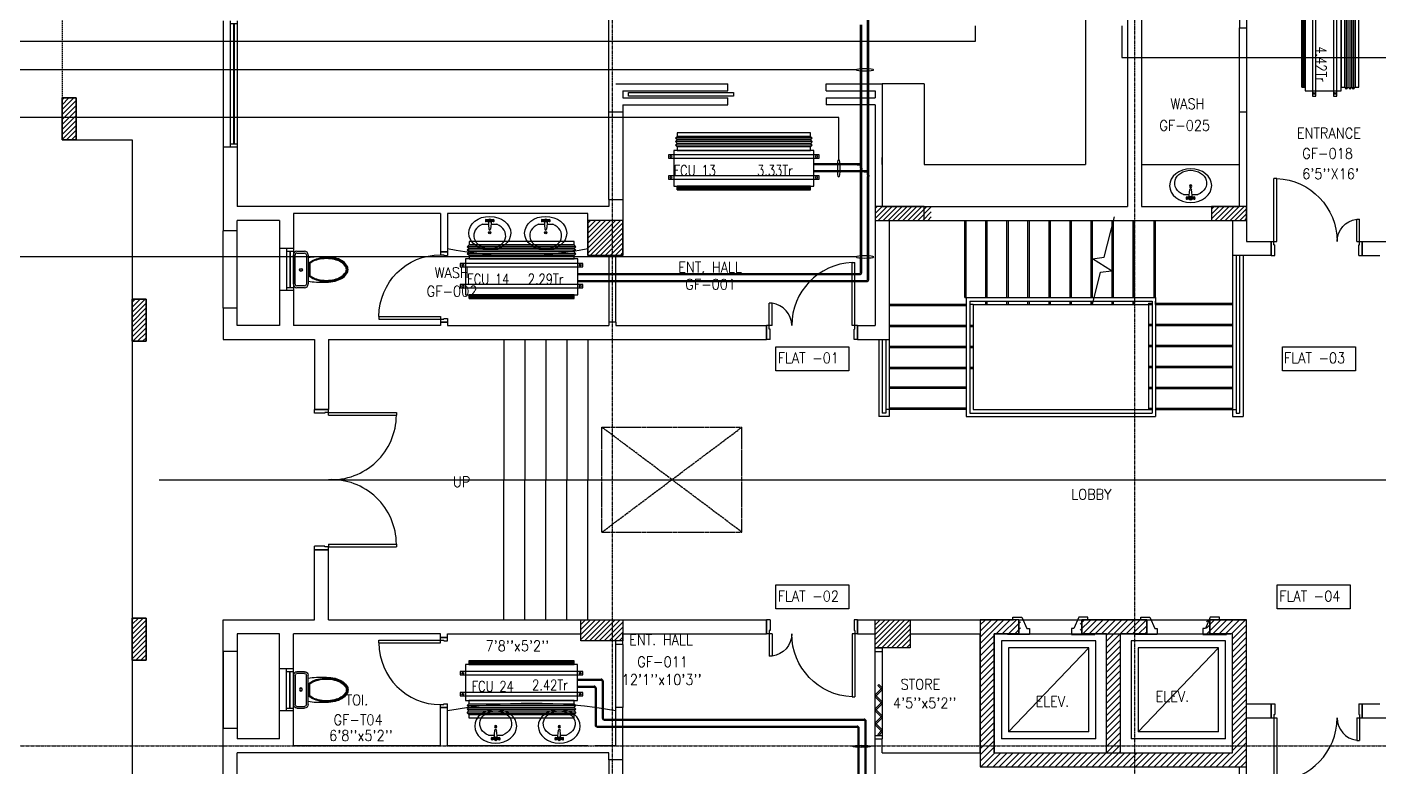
# Model space of a CAD drawing. Header units: millimetres. Extents: x 0 to 79758, y -5689 to 63441.
# Drawn here: x 22722 to 42009, y 23825 to 34385 of the extents above; entities that cross this region are included whole.
import ezdxf

# ---------------------------------------------------------------- set-up
doc = ezdxf.new("R2010")
doc.units = ezdxf.units.MM
doc.linetypes.add('CENTER', pattern=[50.8, 31.75, -6.35, 6.35, -6.35])
doc.linetypes.add('DASHED2', pattern=[9.525, 6.35, -3.175])
for name, color, linetype in [('A-ANNO-TEXT', 8, 'Continuous'), ('A-DOOR', 4, 'Continuous'), ('A-FLOR-OVHD', 4, 'DASHED2'), ('A-FLOR-PFIX', 8, 'Continuous'), ('A-FLOR-SPCL', 8, 'Continuous'), ('A-FLOR-STRS', 8, 'Continuous'), ('A-GLAZ', 5, 'Continuous'), ('A-GRID', 253, 'CENTER'), ('A-WALL-FULL', 8, 'Continuous'), ('AC-CHILLED WATER TEXT', 41, 'Continuous'), ('AC-CHR', 60, 'Continuous'), ('AC-CHS', 30, 'Continuous'), ('AC-SAD TEXT', 3, 'Continuous'), ('FCU-AC', 160, 'Continuous'), ('LINE', 1, 'Continuous'), ('S-COL- HACT.', 9, 'Continuous'), ('S-COL.', 8, 'Continuous')]:
    doc.layers.add(name, color=color, linetype=linetype)
doc.styles.add('ROMANS', font='romans.shx', dxfattribs={"width": 0.8})
doc.styles.add('SIMPLEX', font='simplex.shx', dxfattribs={"width": 0.8})
pattern_1 = [(45, (1147577.044, 409937.22), (-44.1941738, 44.1941738), [])]
pattern_2 = [(45, (1147577.044, 409937.22), (-35.355339, 35.355339), [])]

# ---------------------------------------------------------------- blocks, each defined once
blk = doc.blocks.new('D-200-DOUBLE')
for p, q in [((40, 200), (40, 1170)), ((40, 1170), (80, 1170)), ((80, 200), (80, 1170)), ((1920, 200), (1920, 1170)), ((1920, 1170), (1960, 1170)), ((1960, 200), (1960, 1170)), ((80, 200), (0, 200)), ((0, 200), (0, 0)), ((40, 200), (40, 148)), ((1920, 200), (1960, 200)), ((2000, 200), (1960, 200)), ((1960, 200), (1960, 148)), ((2000, 200), (2000, 0)), ((50, 0), (0, 0)), ((40, 148), (50, 148)), ((50, 148), (50, 0)), ((1950, 148), (1950, 0)), ((1960, 148), (1950, 148)), ((2000, 0), (1950, 0))]:
    blk.add_line(p, q)
at = {"linetype": 'Continuous'}
for centre, start, end in [((73, 242), 357.4314, 89.5378), ((1927, 242), 90.4622, 182.5686)]:
    blk.add_arc(centre, 928, start, end, dxfattribs=at)
blk = doc.blocks.new('D-100-R1')
for p, q in [((-80, 980), (-80, 100)), ((-80, 980), (-40, 980)), ((-40, 980), (-40, 55)), ((-1000, 100), (-1000, 0)), ((-1000, 100), (-960, 100)), ((-960, 100), (-960, 55)), ((-960, 55), (-950, 55)), ((-950, 55), (-950, 0)), ((-80, 100), (0, 100)), ((-50, 55), (-50, 0)), ((-50, 55), (-40, 55)), ((-50, 0), (0, 0)), ((0, 100), (0, 0)), ((-1000, 0), (-950, 0))]:
    blk.add_line(p, q)
at = {"linetype": 'Continuous'}
blk.add_arc((-80, 100), 880, 90, 180, dxfattribs=at)
blk = doc.blocks.new('WC-1')
for p, q in [((-210, 0), (210, 0)), ((-260, -160), (-260, -50)), ((-235, -160), (-235, -50)), ((-210, -25), (210, -25)), ((210, -185), (-210, -185)), ((235, -50), (235, -160)), ((260, -50), (260, -160)), ((210, -210), (-210, -210)), ((91, -223), (-91, -223)), ((86, -235), (-86, -235))]:
    blk.add_line(p, q)
for radius in [22.1, 17.1]:
    blk.add_circle((-6, -107), radius)
for centre, radius, start, end in [((-210, -50), 50, 90, 180), ((-210, -160), 50, 180, 270), ((-210, -50), 25, 90, 180), ((-210, -160), 25, 180, 270), ((210, -50), 50, 360, 90), ((210, -50), 25, 360, 90), ((210, -160), 25, 270, 360), ((210, -160), 50, 270, 360), ((722, -383), 904, 168.9529, 184.0632), ((352, -470), 520, 166.4766, 180), ((352, -470), 507, 166.4766, 180), ((178, -428), 341, 149.8586, 166.4766), ((178, -428), 328, 149.8586, 166.4766), ((69, -365), 214, 138.4152, 149.8586), ((69, -365), 201, 139.9943, 149.8586), ((-69, -365), 201, 30.1414, 40.0057), ((-69, -365), 214, 30.1414, 41.5848), ((-178, -428), 328, 13.5234, 30.1414), ((-178, -428), 341, 13.5234, 30.1414), ((-352, -470), 507, 360, 13.5234), ((-352, -470), 520, 360, 13.5234), ((352, -470), 532, 177.5541, 180), ((352, -470), 532, 180, 193.5234), ((352, -470), 520, 180, 193.5234), ((352, -470), 507, 180, 193.5234), ((-352, -470), 507, 346.4766, 360), ((-352, -470), 520, 346.4766, 360), ((-352, -470), 532, 346.4766, 360), ((-352, -470), 532, 360, 2.4459), ((178, -512), 353, 193.5234, 210.1414), ((178, -512), 341, 193.5234, 210.1414), ((178, -512), 328, 193.5234, 210.1414), ((69, -575), 226, 210.1414, 234.4972), ((69, -575), 214, 210.1414, 234.4972), ((69, -575), 201, 210.1414, 234.4972), ((0, -672), 108, 234.4972, 270), ((0, -672), 95.9, 234.4972, 270), ((0, -672), 83.4, 234.4972, 270), ((0, -672), 83.4, 270, 305.5028), ((0, -672), 95.9, 270, 305.5028), ((0, -672), 108, 270, 305.5028), ((-69, -575), 201, 305.5028, 329.8586), ((-69, -575), 214, 305.5028, 329.8586), ((-69, -575), 226, 305.5028, 329.8586), ((-178, -512), 328, 329.8586, 346.4766), ((-178, -512), 341, 329.8586, 346.4766), ((-178, -512), 353, 329.8586, 346.4766)]:
    blk.add_arc(centre, radius, start, end)
at = {"linetype": 'Continuous', "ltscale": 50}
blk.add_arc((-722, -383), 904, 355.9368, 11.0471, dxfattribs=at)
blk = doc.blocks.new('W-180')
for p, q in [((1800, 100), (0, 100)), ((1800, 0), (0, 0)), ((40, 0), (40, 100)), ((1760, 100), (1760, 0))]:
    blk.add_line(p, q)
at = {"linetype": 'Continuous'}
for p, q in [((1760, 53), (40, 53)), ((1760, 47), (40, 47))]:
    blk.add_line(p, q, dxfattribs=at)
blk = doc.blocks.new('D-130-R')
for p, q in [((1220, 200), (1220, 1100)), ((1220, 1100), (1260, 1100)), ((1260, 200), (1260, 1100)), ((80, 520), (40, 520)), ((40, 200), (40, 520)), ((80, 200), (80, 520)), ((0, 0), (0, 200)), ((80, 200), (0, 200)), ((40, 150), (40, 200)), ((1300, 200), (1220, 200)), ((1260, 150), (1260, 200)), ((1300, 0), (1300, 200)), ((50, 0), (0, 0)), ((50, 150), (40, 150)), ((50, 0), (50, 150)), ((1260, 150), (1250, 150)), ((1250, 0), (1250, 150)), ((1300, 0), (1250, 0))]:
    blk.add_line(p, q)
for centre, radius, start, end in [((1260, 200), 900, 92.5473, 180), ((40, 200), 320, 0, 82.8192)]:
    blk.add_arc(centre, radius, start, end)
blk = doc.blocks.new('LAV-2')
for p, q in [((-21, 393), (-55, 399)), ((-1, 363), (-1, 399)), ((53, 399), (20, 393)), ((-102, 330), (-23, 330)), ((-21, 369), (-55, 363)), ((-24, 385), (-49, 381)), ((-24, 377), (-49, 381)), ((-25, 381), (-13, 258)), ((-19, 381), (17, 381)), ((23, 381), (11, 257)), ((53, 363), (20, 369)), ((21, 329), (101, 329)), ((47, 381), (23, 385)), ((47, 381), (23, 376))]:
    blk.add_line(p, q)
for centre, radius in [((-1, 381), 24), ((-1, 381), 18), ((-1, 209), 18), ((-1, 209), 13.2)]:
    blk.add_circle(centre, radius)
blk.add_arc((-1, 257), 12, 179.8053, 359.8053)
for centre, major_axis, ratio in [((-1, 202), (-300, 1), 0.8), ((53, 381), (0.1, 18), 0.333333)]:
    blk.add_ellipse(centre, major_axis=major_axis, ratio=ratio)
at = {"extrusion": (0, 0, -1)}
blk.add_ellipse((-55, 381), major_axis=(0.1, 18), ratio=0.333333, dxfattribs=at)
blk.add_ellipse((-1, 166), major_axis=(-228, 1), ratio=0.8, start_param=5.174, end_param=10.533963)
for points, knots in [([(-55, 365), (-55, 366), (-55, 366), (-55, 366), (-55, 366), (-56, 367), (-56, 368), (-57, 370), (-57, 371), (-58, 374), (-58, 375), (-58, 379), (-58, 381), (-58, 386), (-58, 388), (-57, 392), (-57, 393), (-56, 394), (-56, 395), (-55, 396), (-55, 396), (-55, 396), (-55, 397), (-55, 397)], [3.378318, 3.378318, 3.378318, 3.378318, 3.519844, 3.519844, 3.66137, 3.66137, 3.925951, 3.925951, 4.190531, 4.190531, 4.455112, 4.455112, 4.86737, 4.86737, 5.279628, 5.279628, 5.565785, 5.565785, 5.785568, 5.785568, 5.957, 5.957, 6.04646, 6.04646, 6.04646, 6.04646]), ([(-55, 397), (-55, 397), (-54, 396), (-54, 396), (-54, 396), (-53, 395), (-53, 394), (-52, 392), (-52, 391), (-52, 388), (-51, 387), (-51, 383), (-51, 381), (-51, 376), (-52, 374), (-52, 370), (-53, 369), (-53, 368), (-54, 367), (-54, 366), (-54, 366), (-55, 366), (-55, 365), (-55, 365)], [0.236726, 0.236726, 0.236726, 0.236726, 0.378252, 0.378252, 0.519778, 0.519778, 0.784358, 0.784358, 1.048939, 1.048939, 1.313519, 1.313519, 1.725777, 1.725777, 2.138035, 2.138035, 2.424192, 2.424192, 2.643976, 2.643976, 2.815407, 2.815407, 2.904867, 2.904867, 2.904867, 2.904867]), ([(53, 396), (53, 396), (53, 396), (53, 396), (53, 395), (52, 394), (52, 394), (51, 392), (51, 390), (50, 388), (50, 386), (50, 383), (50, 380), (50, 376), (50, 373), (51, 370), (51, 369), (52, 367), (52, 367), (53, 366), (53, 365), (53, 365), (53, 365), (53, 365)], [0.236726, 0.236726, 0.236726, 0.236726, 0.378252, 0.378252, 0.519778, 0.519778, 0.784358, 0.784358, 1.048939, 1.048939, 1.313519, 1.313519, 1.725777, 1.725777, 2.138035, 2.138035, 2.424192, 2.424192, 2.643976, 2.643976, 2.815407, 2.815407, 2.904867, 2.904867, 2.904867, 2.904867]), ([(53, 365), (53, 365), (53, 365), (54, 366), (54, 366), (55, 367), (55, 368), (56, 370), (56, 371), (56, 373), (57, 375), (57, 379), (57, 381), (57, 386), (56, 388), (56, 391), (55, 392), (55, 394), (54, 395), (54, 396), (54, 396), (54, 396), (53, 396), (53, 396)], [3.378318, 3.378318, 3.378318, 3.378318, 3.519844, 3.519844, 3.66137, 3.66137, 3.925951, 3.925951, 4.190531, 4.190531, 4.455112, 4.455112, 4.86737, 4.86737, 5.279628, 5.279628, 5.565785, 5.565785, 5.785568, 5.785568, 5.957, 5.957, 6.04646, 6.04646, 6.04646, 6.04646])]:
    blk.add_open_spline(points, degree=3, knots=knots)
blk = doc.blocks.new('W-60')
for p, q in [((600, 100), (0, 100)), ((600, 0), (0, 0)), ((40, 0), (40, 100)), ((560, 100), (560, 0))]:
    blk.add_line(p, q)
at = {"linetype": 'Continuous'}
for p, q in [((560, 53), (40, 53)), ((560, 47), (40, 47))]:
    blk.add_line(p, q, dxfattribs=at)
blk = doc.blocks.new('fcu 3.5 tr')
at = {"layer": 'FCU-AC'}
h = blk.add_hatch(dxfattribs=at)
h.set_pattern_fill('NET', color=3)
h.paths.add_polyline_path([(100970, -1580238), (99070, -1580238), (99070, -1580288), (100970, -1580288)])
for p, q in [((99045, -1579550), (99070, -1579525)), ((100995, -1579550), (99045, -1579550)), ((99045, -1579550), (99070, -1579575)), ((99045, -1579600), (99070, -1579575)), ((100995, -1579600), (99045, -1579600)), ((99045, -1579600), (99070, -1579625)), ((99045, -1579650), (99070, -1579625)), ((100970, -1579525), (99070, -1579525)), ((100970, -1579575), (99070, -1579575)), ((100970, -1579575), (99070, -1579575)), ((100970, -1579625), (99070, -1579625)), ((100970, -1579625), (99070, -1579625)), ((100995, -1579550), (100970, -1579525)), ((100995, -1579550), (100970, -1579575)), ((100995, -1579600), (100970, -1579575)), ((100995, -1579600), (100970, -1579625)), ((100995, -1579650), (100970, -1579625)), ((100995, -1579650), (99045, -1579650)), ((99045, -1579650), (99070, -1579675)), ((100995, -1579650), (100970, -1579675))]:
    blk.add_line(p, q, dxfattribs=at)
at = {"layer": 'FCU-AC', "color": 1}
for p, q in [((100970, -1579475), (99070, -1579475)), ((99070, -1579475), (99070, -1579525)), ((99070, -1579525), (100970, -1579525)), ((100970, -1579525), (100970, -1579475)), ((100970, -1579675), (99070, -1579675)), ((99070, -1579675), (99070, -1579725)), ((99070, -1579725), (100970, -1579725)), ((100970, -1579725), (100970, -1579675))]:
    blk.add_line(p, q, dxfattribs=at)
at = {"layer": 'FCU-AC', "color": 6}
for points in [[(98945, -1579838), (101095, -1579838), (101095, -1579788), (98945, -1579788)], [(98945, -1580138), (101095, -1580138), (101095, -1580088), (98945, -1580088)]]:
    blk.add_lwpolyline(points, close=True, dxfattribs=at)
at = {"layer": 'FCU-AC'}
blk.add_lwpolyline([(99020, -1580238), (101020, -1580238), (101020, -1579725), (99020, -1579725)], close=True, dxfattribs=at)
at = {"layer": 'FCU-AC', "color": 3}
blk.add_lwpolyline([(99070, -1580288), (100970, -1580288), (100970, -1580238), (99070, -1580238)], close=True, dxfattribs=at)
at = {"layer": 'FCU-AC', "color": 6}
for centre in [(98982, -1579813), (101057, -1579813), (98982, -1580113), (101057, -1580113)]:
    blk.add_circle(centre, 12.5, dxfattribs=at)
blk = doc.blocks.new('fcu 2.5 tr')
h = blk.add_hatch()
h.set_pattern_fill('NET', color=3)
h.paths.add_polyline_path([(83172, -1587743), (81672, -1587743), (81672, -1587793), (83172, -1587793)])
at = {"layer": 'FCU-AC'}
for p, q in [((81672, -1587030), (81647, -1587055)), ((83197, -1587055), (81647, -1587055)), ((81672, -1587080), (81647, -1587055)), ((81672, -1587080), (81647, -1587105)), ((83197, -1587105), (81647, -1587105)), ((81672, -1587130), (81647, -1587105)), ((81672, -1587130), (81647, -1587155)), ((83197, -1587155), (81647, -1587155)), ((81672, -1587180), (81647, -1587155)), ((83172, -1587030), (81672, -1587030)), ((83172, -1587080), (81672, -1587080)), ((83172, -1587080), (81672, -1587080)), ((83172, -1587130), (81672, -1587130)), ((83172, -1587130), (81672, -1587130)), ((83197, -1587055), (83172, -1587030)), ((83197, -1587055), (83172, -1587080)), ((83197, -1587105), (83172, -1587080)), ((83197, -1587105), (83172, -1587130)), ((83197, -1587155), (83172, -1587130)), ((83197, -1587155), (83172, -1587180))]:
    blk.add_line(p, q, dxfattribs=at)
at = {"layer": 'FCU-AC', "color": 1}
for p, q in [((83172, -1586980), (81672, -1586980)), ((81672, -1586980), (81672, -1587030)), ((81672, -1587030), (83172, -1587030)), ((83172, -1587030), (83172, -1586980)), ((83172, -1587180), (81672, -1587180)), ((81672, -1587180), (81672, -1587230)), ((81672, -1587230), (83172, -1587230)), ((83172, -1587230), (83172, -1587180))]:
    blk.add_line(p, q, dxfattribs=at)
at = {"layer": 'FCU-AC', "color": 6}
for points in [[(81547, -1587343), (83297, -1587343), (83297, -1587293), (81547, -1587293)], [(81547, -1587643), (83297, -1587643), (83297, -1587593), (81547, -1587593)]]:
    blk.add_lwpolyline(points, close=True, dxfattribs=at)
at = {"layer": 'FCU-AC'}
blk.add_lwpolyline([(81622, -1587743), (83222, -1587743), (83222, -1587230), (81622, -1587230)], close=True, dxfattribs=at)
at = {"layer": 'FCU-AC', "color": 3}
blk.add_lwpolyline([(81672, -1587793), (83172, -1587793), (83172, -1587743), (81672, -1587743)], close=True, dxfattribs=at)
at = {"layer": 'FCU-AC', "color": 6}
for centre in [(81584, -1587318), (83259, -1587318), (81584, -1587618), (83259, -1587618)]:
    blk.add_circle(centre, 12.5, dxfattribs=at)

msp = doc.modelspace()

# ---------------------------------------------------------------- hatches: boundary and pattern name
at = {"layer": 'S-COL- HACT.', "linetype": 'Continuous', "ltscale": 3}
h = msp.add_hatch(dxfattribs=at)
h.set_pattern_fill('ANSI31', color=256, scale=400, style=0)
h.set_pattern_definition(pattern_2)
h.paths.add_polyline_path([(23221.9, 33375.2), (23221.9, 32775.2), (23421.9, 32775.2), (23421.9, 33375.2)])
h = msp.add_hatch(dxfattribs=at)
h.set_pattern_fill('ANSI31', color=256, scale=400, style=0)
h.set_pattern_definition(pattern_2)
h.paths.add_polyline_path([(34821.9, 31625.2), (35621.9, 31625.2), (35621.9, 31825.2), (34821.9, 31825.2)])
h = msp.add_hatch(dxfattribs=at)
h.set_pattern_fill('ANSI31', color=256, scale=400, style=0)
h.set_pattern_definition(pattern_2)
h.paths.add_polyline_path([(39621.9, 31625.2), (40121.9, 31625.2), (40121.9, 31825.2), (39621.9, 31825.2)])
h = msp.add_hatch(dxfattribs=at)
h.set_pattern_fill('ANSI31', color=256, scale=400, style=0)
h.set_pattern_definition(pattern_2)
h.paths.add_polyline_path([(30721.9, 31125.2), (31221.9, 31125.2), (31221.9, 31625.2), (30721.9, 31625.2)])
h = msp.add_hatch(dxfattribs=at)
h.set_pattern_fill('ANSI31', color=256, scale=400, style=0)
h.set_pattern_definition(pattern_2)
h.paths.add_polyline_path([(30721.9, 31125.2), (31221.9, 31125.2), (31221.9, 31625.2), (30721.9, 31625.2)])
h = msp.add_hatch(dxfattribs=at)
h.set_pattern_fill('ANSI31', color=256, scale=400, style=0)
h.set_pattern_definition(pattern_2)
h.paths.add_polyline_path([(24221.9, 30500.2), (24221.9, 29900.2), (24421.9, 29900.2), (24421.9, 30500.2)])
h = msp.add_hatch(dxfattribs=at)
h.set_pattern_fill('ANSI31', color=256, scale=400, style=0)
h.set_pattern_definition(pattern_2)
h.paths.add_polyline_path([(24221.9, 25950.2), (24221.9, 25350.2), (24421.9, 25350.2), (24421.9, 25950.2)])
h = msp.add_hatch(dxfattribs=at)
h.set_pattern_fill('ANSI31', color=256, scale=400, style=0)
h.set_pattern_definition([(45, (268117.05, 9500.453), (-35.355339, 35.355339), [])])
h.paths.add_polyline_path([(31221.9, 25925.2), (30621.9, 25925.2), (30621.9, 25625.2), (31221.9, 25625.2)])
h = msp.add_hatch(dxfattribs=at)
h.set_pattern_fill('ANSI31', color=256, scale=400, style=0)
h.set_pattern_definition(pattern_2)
h.paths.add_polyline_path([(34821.9, 25925.2), (35321.9, 25925.2), (35321.9, 25525.2), (34821.9, 25525.2)])
h = msp.add_hatch(dxfattribs=at)
h.set_pattern_fill('ANSI31', color=256, scale=500, style=0)
h.set_pattern_definition(pattern_1)
h.paths.add_polyline_path([(38321.9, 25725.2), (38696.9, 25725.2), (38696.9, 25925.2), (37746.9, 25925.2), (37746.9, 25725.2), (38121.9, 25725.2), (38121.9, 24025.2), (36521.9, 24025.2), (36521.9, 25725.2), (36896.9, 25725.2), (36896.9, 25925.2), (36321.9, 25925.2), (36321.9, 23825.2), (40121.9, 23825.2), (40121.9, 25925.2), (39546.9, 25925.2), (39546.9, 25725.2), (39921.9, 25725.2), (39921.9, 24025.2), (38321.9, 24025.2)])
h = msp.add_hatch(dxfattribs=at)
h.set_pattern_fill('ANSI31', color=256, scale=500, style=0)
h.set_pattern_definition(pattern_1)
h.paths.add_polyline_path([(38321.9, 25725.2), (38696.9, 25725.2), (38696.9, 25925.2), (37746.9, 25925.2), (37746.9, 25725.2), (38121.9, 25725.2), (38121.9, 24025.2), (36521.9, 24025.2), (36521.9, 25725.2), (36896.9, 25725.2), (36896.9, 25925.2), (36321.9, 25925.2), (36321.9, 23825.2), (40121.9, 23825.2), (40121.9, 25925.2), (39546.9, 25925.2), (39546.9, 25725.2), (39921.9, 25725.2), (39921.9, 24025.2), (38321.9, 24025.2)])

# ---------------------------------------------------------------- linework, layer by layer
msp.add_line((31021.9, 33175.2), (31021.9, 38643.9))
at = {"layer": 'A-ANNO-TEXT', "color": 5}
for points in [[(33402.8, 29822.4), (34445.2, 29822.4), (34445.2, 29479.9), (33402.8, 29479.9)], [(40630.9, 29822.4), (41673.3, 29822.4), (41673.3, 29479.9), (40630.9, 29479.9)], [(33402.8, 26423.1), (34445.2, 26423.1), (34445.2, 26080.7), (33402.8, 26080.7)], [(40557.8, 26423.1), (41600.1, 26423.1), (41600.1, 26080.7), (40557.8, 26080.7)]]:
    msp.add_lwpolyline(points, close=True, dxfattribs=at)
at = {"layer": 'A-DOOR', "ltscale": 3}
for p, q in [((34821.9, 24225.2), (34821.9, 25525.2)), ((34821.9, 25475.2), (34921.9, 25475.2)), ((34921.9, 25525.2), (34921.9, 24225.2)), ((34821.9, 24275.2), (34921.9, 24275.2))]:
    msp.add_line(p, q, dxfattribs=at)
for points in [[(31301.7, 33400.2), (31301.7, 33450.2), (32801.7, 33450.2), (32801.7, 33400.2), (31301.7, 33400.2)], [(34907.7, 24939.4), (34821.9, 24853.5), (34836, 24839.4), (34921.9, 24925.2), (34907.7, 24939.4)], [(34907.7, 24939.4), (34857.7, 24989.4), (34871.9, 25003.5), (34921.9, 24953.5), (34907.7, 24939.4)], [(34907.7, 24739.4), (34821.9, 24825.2), (34836, 24839.4), (34921.9, 24753.5), (34907.7, 24739.4)], [(34907.7, 24739.4), (34821.9, 24653.5), (34836, 24639.4), (34921.9, 24725.2), (34907.7, 24739.4)], [(34907.7, 24539.4), (34821.9, 24625.2), (34836, 24639.4), (34921.9, 24553.5), (34907.7, 24539.4)], [(34907.7, 24539.4), (34821.9, 24453.5), (34836, 24439.4), (34921.9, 24525.2), (34907.7, 24539.4)], [(34907.7, 24339.4), (34821.9, 24425.2), (34836, 24439.4), (34921.9, 24353.5), (34907.7, 24339.4)], [(34907.7, 24339.4), (34857.7, 24289.4), (34871.9, 24275.2), (34921.9, 24325.2), (34907.7, 24339.4)]]:
    msp.add_lwpolyline(points, dxfattribs=at)
at = {"layer": 'A-FLOR-OVHD', "linetype": 'Continuous', "ltscale": 3}
for p, q in [((40021.9, 33175.2), (40021.9, 34375.2)), ((40021.9, 33175.2), (40021.9, 34375.2)), ((40121.9, 34375.2), (40121.9, 33175.2)), ((40121.9, 34375.2), (40121.9, 33175.2)), ((31021.9, 31925.2), (31021.9, 33175.2)), ((31221.9, 33175.2), (31221.9, 31925.2)), ((23221.9, 32775.2), (24221.9, 32775.2)), ((23221.9, 32775.2), (24221.9, 32775.2)), ((24221.9, 32775.2), (24221.9, 23075.2)), ((24221.9, 32775.2), (24221.9, 23075.2)), ((31021.9, 31125.2), (31021.9, 30175.2)), ((31121.9, 30175.2), (31121.9, 31125.2)), ((31121.9, 24675.2), (31121.9, 25575.2)), ((31221.9, 25575.2), (31221.9, 24675.2)), ((31021.9, 23925.2), (31021.9, 22675.2)), ((31221.9, 22675.2), (31221.9, 23925.2))]:
    msp.add_line(p, q, dxfattribs=at)
at = {"layer": 'A-FLOR-OVHD', "linetype": 'Continuous'}
for p, q in [((36121.9, 30525.2), (36121.9, 31625.2)), ((36421.9, 30525.2), (36421.9, 31625.2)), ((36721.9, 30525.2), (36721.9, 31625.2)), ((37021.9, 30525.2), (37021.9, 31625.2)), ((37321.9, 30525.2), (37321.9, 31625.2)), ((37621.9, 30525.2), (37621.9, 31625.2)), ((37921.9, 30525.2), (37921.9, 31625.2)), ((38221.9, 30525.2), (38221.9, 31625.2)), ((38821.9, 30525.2), (38821.9, 31625.2)), ((36121.9, 30425.2), (35021.9, 30425.2)), ((38821.9, 30425.2), (39921.9, 30425.2)), ((36121.9, 30125.2), (35021.9, 30125.2)), ((38821.9, 30125.2), (39921.9, 30125.2)), ((36121.9, 29825.2), (35021.9, 29825.2)), ((38821.9, 29825.2), (39921.9, 29825.2)), ((36121.9, 29525.2), (35021.9, 29525.2)), ((38821.9, 29525.2), (39921.9, 29525.2)), ((36121.9, 29225.2), (35021.9, 29225.2)), ((38821.9, 29225.2), (39921.9, 29225.2)), ((35021.9, 28925.2), (34971.9, 28925.2)), ((36121.9, 28925.2), (35021.9, 28925.2)), ((38821.9, 28925.2), (39921.9, 28925.2)), ((39921.9, 28925.2), (39971.9, 28925.2))]:
    msp.add_line(p, q, dxfattribs=at)
at = {"layer": 'A-FLOR-OVHD', "ltscale": 3}
msp.add_lwpolyline([(46821.9, 46925.2), (38421.9, 46925.2), (38421.9, 45625.2), (37121.9, 45625.2), (37121.9, 46925.2), (32821.9, 46925.2), (32821.9, 46525.2), (31121.9, 46525.2), (31121.9, 46925.2), (24221.9, 46925.2), (24221.9, 37275.2), (23221.9, 37275.2), (23221.9, 32775.2)], dxfattribs=at)
at = {"layer": 'A-FLOR-PFIX', "ltscale": 3}
for p, q in [((36871.9, 25925.2), (37771.9, 25925.2)), ((38696.9, 25925.2), (39596.9, 25925.2))]:
    msp.add_line(p, q, dxfattribs=at)
at = {"layer": 'A-FLOR-SPCL', "ltscale": 3}
for p, q in [((37821.9, 35575.2), (37821.9, 32425.2)), ((35521.9, 33575.2), (34921.9, 33575.2)), ((35521.9, 33575.2), (35521.9, 32425.2)), ((35521.9, 32425.2), (37821.9, 32425.2)), ((38621.9, 32425.2), (40021.9, 32425.2)), ((29521.9, 29925.2), (29521.9, 27925.2)), ((29821.9, 29925.2), (29821.9, 27925.2)), ((30121.9, 29925.2), (30121.9, 27925.2)), ((30421.9, 29925.2), (30421.9, 27925.2)), ((30721.9, 29925.2), (30721.9, 27925.2)), ((29521.9, 25925.2), (29521.9, 27925.2)), ((29821.9, 25925.2), (29821.9, 27925.2)), ((30121.9, 25925.2), (30121.9, 27925.2)), ((30421.9, 25925.2), (30421.9, 27925.2)), ((30721.9, 25925.2), (30721.9, 27925.2))]:
    msp.add_line(p, q, dxfattribs=at)
at = {"layer": 'A-FLOR-SPCL', "ltscale": 50}
for p, q in [((36785.8, 25963.6), (36915.3, 25963.6)), ((36785.8, 25925.2), (36785.8, 25963.6)), ((36915.3, 25963.6), (36986.5, 25799.5)), ((37728.5, 25963.6), (37657.3, 25799.5)), ((37857.9, 25963.6), (37728.5, 25963.6)), ((37857.9, 25925.2), (37857.9, 25963.6)), ((38610.8, 25963.6), (38740.3, 25963.6)), ((38610.8, 25925.2), (38610.8, 25963.6)), ((38740.3, 25963.6), (38811.5, 25799.5)), ((39603.5, 25963.6), (39532.3, 25799.5)), ((39732.9, 25963.6), (39603.5, 25963.6)), ((39732.9, 25925.2), (39732.9, 25963.6)), ((36710.8, 25715.2), (36710.8, 25725.2)), ((37021.9, 25715.2), (36710.8, 25715.2)), ((36986.5, 25799.5), (37021.9, 25799.5)), ((37021.9, 25799.5), (37021.9, 25715.2)), ((37621.9, 25799.5), (37621.9, 25715.2)), ((37657.3, 25799.5), (37621.9, 25799.5)), ((37621.9, 25715.2), (37957.9, 25715.2)), ((37957.9, 25715.2), (37957.9, 25725.2)), ((38535.8, 25715.2), (38535.8, 25725.2)), ((38846.9, 25715.2), (38535.8, 25715.2)), ((38811.5, 25799.5), (38846.9, 25799.5)), ((38846.9, 25799.5), (38846.9, 25715.2)), ((39496.9, 25799.5), (39496.9, 25715.2)), ((39532.3, 25799.5), (39496.9, 25799.5)), ((39496.9, 25715.2), (39832.9, 25715.2)), ((39832.9, 25715.2), (39832.9, 25725.2))]:
    msp.add_line(p, q, dxfattribs=at)
at = {"layer": 'A-FLOR-SPCL'}
for p, q in [((36871.9, 25725.2), (37771.9, 25725.2)), ((37771.9, 25725.2), (37921.9, 25725.2)), ((38696.9, 25725.2), (39596.9, 25725.2)), ((39596.9, 25725.2), (39796.9, 25725.2)), ((36621.9, 25625.2), (36621.9, 24225.2)), ((37971.9, 25625.2), (36621.9, 25625.2)), ((36721.9, 25525.2), (36721.9, 24325.2)), ((37871.9, 25525.2), (36721.9, 25525.2)), ((36721.9, 24325.2), (37871.9, 25525.2)), ((37871.9, 24325.2), (37871.9, 25525.2)), ((37971.9, 24225.2), (37971.9, 25625.2)), ((38471.9, 25625.2), (38471.9, 24225.2)), ((39821.9, 25625.2), (38471.9, 25625.2)), ((38571.9, 25525.2), (38571.9, 24325.2)), ((39721.9, 25525.2), (38571.9, 25525.2)), ((38571.9, 24325.2), (39721.9, 25525.2)), ((39721.9, 24325.2), (39721.9, 25525.2)), ((39821.9, 24225.2), (39821.9, 25625.2)), ((37871.9, 24325.2), (36721.9, 24325.2)), ((39721.9, 24325.2), (38571.9, 24325.2)), ((37971.9, 24225.2), (36621.9, 24225.2)), ((39821.9, 24225.2), (38471.9, 24225.2))]:
    msp.add_line(p, q, dxfattribs=at)
at = {"layer": 'A-FLOR-SPCL', "ltscale": 3}
for centre, radius, start, end in [((29721.9, 35941.9), 4821.5, 258.02979, 281.97021), ((29921.9, 18000.9), 6732.1, 79.7322, 100.2678)]:
    msp.add_arc(centre, radius, start, end, dxfattribs=at)
at = {"layer": 'A-FLOR-STRS', "ltscale": 3}
for p, q in [((38090.4, 31099.5), (38234.4, 31675.2)), ((36101.9, 30525.2), (36101.9, 31625.2)), ((36401.9, 30525.2), (36401.9, 31625.2)), ((36701.9, 30525.2), (36701.9, 31625.2)), ((37001.9, 30525.2), (37001.9, 31625.2)), ((37301.9, 30525.2), (37301.9, 31625.2)), ((37601.9, 30525.2), (37601.9, 31625.2)), ((37901.9, 30525.2), (37901.9, 31625.2)), ((38201.9, 30525.2), (38201.9, 31625.2)), ((38501.9, 30525.2), (38501.9, 31625.2)), ((38521.9, 30525.2), (38521.9, 31625.2)), ((38801.9, 30525.2), (38801.9, 31625.2)), ((37921.9, 31075.2), (38090.4, 31099.5)), ((38193.1, 30905.8), (37921.9, 31075.2)), ((39921.9, 31125.2), (39921.9, 30125.2)), ((39971.9, 31125.2), (39971.9, 30137.7)), ((40021.9, 31125.2), (40021.9, 28875.2)), ((40071.9, 31125.2), (40071.9, 28825.2)), ((37921.9, 30425.2), (38036.9, 30885.5)), ((38036.9, 30885.5), (38193.1, 30905.8)), ((36101.9, 30525.2), (38821.9, 30525.2)), ((36121.9, 30525.2), (36121.9, 28825.2)), ((36171.9, 30475.2), (36171.9, 28875.2)), ((36171.9, 30475.2), (38771.9, 30475.2)), ((36401.9, 30425.2), (36401.9, 30475.2)), ((36421.9, 30425.2), (36421.9, 30475.2)), ((36701.9, 30425.2), (36701.9, 30475.2)), ((36721.9, 30425.2), (36721.9, 30475.2)), ((37001.9, 30425.2), (37001.9, 30475.2)), ((37021.9, 30425.2), (37021.9, 30475.2)), ((37301.9, 30425.2), (37301.9, 30475.2)), ((37321.9, 30425.2), (37321.9, 30475.2)), ((37601.9, 30425.2), (37601.9, 30475.2)), ((37621.9, 30425.2), (37621.9, 30475.2)), ((37901.9, 30425.2), (37901.9, 30475.2)), ((37921.9, 30425.2), (37921.9, 30475.2)), ((38201.9, 30425.2), (38201.9, 30475.2)), ((38221.9, 30425.2), (38221.9, 30475.2)), ((38501.9, 30425.2), (38501.9, 30475.2)), ((38521.9, 30425.2), (38521.9, 30475.2)), ((38771.9, 30475.2), (38771.9, 28875.2)), ((38821.9, 30525.2), (38821.9, 28825.2)), ((38821.9, 30425.2), (38821.9, 30475.2)), ((36121.9, 30405.2), (35021.9, 30405.2)), ((36221.9, 30425.2), (36171.9, 30425.2)), ((36221.9, 30425.2), (38721.9, 30425.2)), ((36221.9, 30425.2), (36221.9, 29225.2)), ((38721.9, 30445.2), (38721.9, 29825.2)), ((38721.9, 30445.2), (38771.9, 30445.2)), ((38721.9, 30445.2), (38771.9, 30445.2)), ((38721.9, 30425.2), (38771.9, 30425.2)), ((38721.9, 30425.2), (38771.9, 30425.2)), ((38821.9, 30445.2), (39921.9, 30445.2)), ((36121.9, 30105.2), (35021.9, 30105.2)), ((36221.9, 30125.2), (36171.9, 30125.2)), ((36221.9, 30105.2), (36171.9, 30105.2)), ((38721.9, 30145.2), (38771.9, 30145.2)), ((38721.9, 30125.2), (38771.9, 30125.2)), ((38821.9, 30145.2), (39921.9, 30145.2)), ((39921.9, 30125.2), (39921.9, 28825.2)), ((39971.9, 30137.7), (39971.9, 28875.2)), ((34871.9, 29925.2), (34871.9, 28825.2)), ((34921.9, 29925.2), (34921.9, 28875.2)), ((34971.9, 29925.2), (34971.9, 28875.2)), ((35021.9, 29925.2), (35021.9, 28825.2)), ((36121.9, 29805.2), (35021.9, 29805.2)), ((36221.9, 29825.2), (36171.9, 29825.2)), ((36221.9, 29805.2), (36171.9, 29805.2)), ((38721.9, 29845.2), (38771.9, 29845.2)), ((38721.9, 29825.2), (38721.9, 28925.2)), ((38721.9, 29825.2), (38771.9, 29825.2)), ((38821.9, 29845.2), (39921.9, 29845.2)), ((36221.9, 29525.2), (36171.9, 29525.2)), ((38721.9, 29545.2), (38771.9, 29545.2)), ((38721.9, 29525.2), (38771.9, 29525.2)), ((38821.9, 29545.2), (39921.9, 29545.2)), ((36121.9, 29505.2), (35021.9, 29505.2)), ((36221.9, 29505.2), (36171.9, 29505.2)), ((36121.9, 29245.2), (35021.9, 29245.2)), ((36221.9, 29225.2), (36221.9, 28925.2)), ((38721.9, 29245.2), (38771.9, 29245.2)), ((38721.9, 29225.2), (38771.9, 29225.2)), ((38821.9, 29245.2), (39921.9, 29245.2)), ((36121.9, 28945.2), (35021.9, 28945.2)), ((38721.9, 28945.2), (38771.9, 28945.2)), ((38821.9, 28945.2), (39921.9, 28945.2)), ((35021.9, 28825.2), (34871.9, 28825.2)), ((34971.9, 28875.2), (34921.9, 28875.2)), ((36121.9, 28825.2), (38821.9, 28825.2)), ((36171.9, 28875.2), (38771.9, 28875.2)), ((36221.9, 28925.2), (38721.9, 28925.2)), ((38721.9, 28925.2), (38771.9, 28925.2)), ((39921.9, 28825.2), (40071.9, 28825.2)), ((39971.9, 28875.2), (40021.9, 28875.2))]:
    msp.add_line(p, q, dxfattribs=at)
at = {"layer": 'A-GLAZ', "ltscale": 3}
for p, q in [((25521.9, 34475.2), (25521.9, 32675.2)), ((25521.9, 30375.2), (25521.9, 31475.2)), ((25721.9, 30375.2), (25721.9, 31475.2)), ((26321.9, 31225.2), (26321.9, 30625.2)), ((25521.9, 25475.2), (25521.9, 24375.2)), ((25721.9, 25475.2), (25721.9, 24375.2)), ((26321.9, 24625.2), (26321.9, 25225.2))]:
    msp.add_line(p, q, dxfattribs=at)
at = {"layer": 'A-GRID', "ltscale": 0.1}
for p, q in [((31071.9, 54351.2), (31071.9, 6216.9)), ((38521.9, 53051.2), (38521.9, 4916.9)), ((13768.5, 24125.2), (57308.1, 24125.2))]:
    msp.add_line(p, q, dxfattribs=at)
at = {"layer": 'A-WALL-FULL', "ltscale": 3}
for p, q in [((40121.9, 36275.2), (40121.9, 34375.2)), ((38421.9, 35575.2), (38421.9, 32425.2)), ((38421.9, 35575.2), (38421.9, 31825.2)), ((38621.9, 35307.2), (38621.9, 31825.2)), ((40021.9, 35307.2), (40021.9, 34375.2)), ((40021.9, 34375.2), (40121.9, 34375.2)), ((31121.9, 33575.2), (32721.9, 33575.2)), ((32721.9, 33475.2), (32721.9, 33575.2)), ((34121.9, 33475.2), (34121.9, 33575.2)), ((34121.9, 33575.2), (34921.9, 33575.2)), ((34921.9, 33575.2), (34921.9, 31825.2)), ((23421.9, 33375.2, 0), (23221.9, 33375.2, 0)), ((23221.9, 33375.2, 0), (23221.9, 32775.2)), ((23421.9, 32775.2, 0), (23421.9, 33375.2, 0)), ((31221.9, 33475.2), (32721.9, 33475.2)), ((31221.9, 33475.2), (31221.9, 33375.2)), ((31221.9, 33375.2), (32721.9, 33375.2)), ((32721.9, 33275.2), (32721.9, 33375.2)), ((34121.9, 33475.2), (34821.9, 33475.2)), ((34121.9, 33375.2), (34821.9, 33375.2)), ((34121.9, 33375.2), (34121.9, 33275.2)), ((34821.9, 33475.2), (34821.9, 33375.2)), ((31021.9, 33175.2), (31221.9, 33175.2)), ((31221.9, 33275.2), (31221.9, 33175.2)), ((31221.9, 33275.2), (32721.9, 33275.2)), ((34821.9, 33275.2), (34121.9, 33275.2)), ((34821.9, 33275.2), (34821.9, 30125.2)), ((40021.9, 33175.2), (40121.9, 33175.2)), ((40021.9, 31825.2), (40021.9, 33175.2)), ((40121.9, 33175.2), (40121.9, 31325.2)), ((23221.9, 32775.2), (23421.9, 32775.2, 0)), ((25521.9, 32675.2), (25521.9, 31475.2)), ((25521.9, 32675.2), (25721.9, 32675.2)), ((25721.9, 32675.2), (25721.9, 31825.2)), ((34921.9, 32425.2), (34921.9, 32525.2)), ((31021.9, 31825.2), (25721.9, 31825.2)), ((31021.9, 31925.2), (31221.9, 31925.2)), ((31021.9, 31925.2), (31021.9, 31825.2)), ((31221.9, 31925.2), (31221.9, 31125.2)), ((34921.9, 31825.2), (38421.9, 31825.2)), ((38621.9, 31825.2), (40021.9, 31825.2)), ((26521.9, 31725.2), (26521.9, 31225.2)), ((28621.9, 31725.2), (26521.9, 31725.2)), ((28621.9, 31725.2), (28621.9, 31175.2)), ((28721.9, 31725.2), (28721.9, 31175.2)), ((30721.9, 31725.2), (28721.9, 31725.2)), ((30721.9, 31125.2), (30721.9, 31725.2)), ((25721.9, 31475.2), (25521.9, 31475.2)), ((26321.9, 31625.2), (25721.9, 31625.2)), ((25721.9, 31475.2), (25721.9, 31625.2)), ((26321.9, 31625.2), (26321.9, 31225.2)), ((35021.9, 31625.2), (39921.9, 31625.2)), ((35021.9, 31625.2), (35021.9, 29925.2)), ((39921.9, 31625.2), (39921.9, 31125.2)), ((40121.9, 31325.2), (40471.9, 31325.2)), ((40471.9, 31325.2), (40471.9, 31125.2)), ((41771.9, 31325.2), (42121.9, 31325.2)), ((41771.9, 31325.2), (41771.9, 31125.2)), ((26521.9, 31225.2), (26321.9, 31225.2)), ((28721.9, 31175.2), (28621.9, 31175.2)), ((31221.9, 31125.2), (30721.9, 31125.2)), ((40471.9, 31125.2), (39921.9, 31125.2)), ((41771.9, 31125.2), (42021.9, 31125.2)), ((24221.9, 29900.2), (24221.9, 30500.2)), ((24221.9, 30500.2), (24421.9, 30500.2)), ((24421.9, 30500.2), (24421.9, 29900.2)), ((26521.9, 30625.2), (26321.9, 30625.2)), ((26321.9, 30625.2), (26321.9, 30125.2)), ((26521.9, 30625.2), (26521.9, 30125.2)), ((25721.9, 30375.2), (25521.9, 30375.2)), ((25521.9, 30375.2), (25521.9, 29925.2)), ((25721.9, 30125.2), (25721.9, 30375.2)), ((26321.9, 30125.2), (25721.9, 30125.2)), ((28621.9, 30125.2), (26521.9, 30125.2)), ((28721.9, 30175.2), (28621.9, 30175.2)), ((28621.9, 30175.2), (28621.9, 30125.2)), ((28721.9, 30175.2), (28721.9, 30125.2)), ((28721.9, 30125.2), (31021.9, 30125.2)), ((31021.9, 30175.2), (31021.9, 30125.2)), ((31121.9, 30175.2), (31021.9, 30175.2)), ((31121.9, 30175.2), (31121.9, 30125.2)), ((31121.9, 30125.2), (33271.9, 30125.2)), ((33271.9, 30125.2), (33271.9, 29925.2)), ((34571.9, 30125.2), (34571.9, 29925.2)), ((34571.9, 30125.2), (34821.9, 30125.2)), ((34671.9, 30125.2), (34821.9, 30125.2)), ((24421.9, 29900.2, 0), (24221.9, 29900.2)), ((25521.9, 29925.2), (26821.9, 29925.2)), ((26821.9, 29925.2), (26821.9, 28925.2)), ((27021.9, 29925.2), (33271.9, 29925.2)), ((27021.9, 29925.2), (27021.9, 28925.2)), ((34571.9, 29925.2), (35021.9, 29925.2)), ((34671.9, 29925.2), (35021.9, 29925.2)), ((26821.9, 28925.2), (27021.9, 28925.2)), ((24605.7, 27925.2), (51021.9, 27925.2)), ((26821.9, 25925.2), (26821.9, 26925.2)), ((26821.9, 26925.2), (27021.9, 26925.2)), ((26821.9, 25925.2), (26821.9, 26925.2)), ((26821.9, 26925.2), (27021.9, 26925.2)), ((27021.9, 25925.2), (27021.9, 26925.2)), ((27021.9, 25925.2), (27021.9, 26925.2)), ((24221.9, 25350.2, 0), (24221.9, 25950.2, 0)), ((24221.9, 25950.2, 0), (24421.9, 25950.2, 0)), ((24421.9, 25950.2, 0), (24421.9, 25350.2, 0)), ((25521.9, 23175.2), (25521.9, 25925.2)), ((25521.9, 25925.2), (26821.9, 25925.2)), ((25521.9, 25475.2), (25521.9, 25925.2)), ((27021.9, 25925.2), (30621.9, 25925.2)), ((31221.9, 25925.2), (33271.9, 25925.2)), ((33271.9, 25725.2), (33271.9, 25925.2)), ((34571.9, 25925.2), (36796.9, 25925.2)), ((34571.9, 25725.2), (34571.9, 25925.2)), ((34671.9, 25925.2), (35021.9, 25925.2)), ((36871.9, 25925.2), (36871.9, 25925.2)), ((36871.9, 25725.2), (36871.9, 25925.2)), ((37771.9, 25925.2), (38696.9, 25925.2)), ((37771.9, 25725.2), (37771.9, 25925.2)), ((37821.9, 25925.2), (38696.9, 25925.2)), ((38696.9, 25725.2), (38696.9, 25925.2)), ((39596.9, 25725.2), (39596.9, 25925.2)), ((39596.9, 25925.2), (40121.9, 25925.2)), ((40121.9, 24725.2), (40121.9, 25925.2)), ((25721.9, 25725.2), (25721.9, 25475.2)), ((26321.9, 25725.2), (25721.9, 25725.2)), ((26321.9, 25225.2), (26321.9, 25725.2)), ((28621.9, 25725.2), (26521.9, 25725.2)), ((26521.9, 25225.2), (26521.9, 25725.2)), ((28621.9, 25675.2), (28621.9, 25725.2)), ((28721.9, 25675.2), (28621.9, 25675.2)), ((28721.9, 25675.2), (28721.9, 25725.2)), ((28721.9, 25725.2), (30621.9, 25725.2)), ((31221.9, 25725.2), (33271.9, 25725.2)), ((31221.9, 25575.2), (31221.9, 25725.2)), ((34571.9, 25725.2), (34821.9, 25725.2)), ((34671.9, 25725.2), (34821.9, 25725.2)), ((34821.9, 25525.2), (34821.9, 25725.2)), ((34821.9, 25525.2), (34821.9, 25725.2)), ((35321.9, 25725.2), (36321.9, 25725.2)), ((36321.9, 24025.2), (36321.9, 25725.2)), ((36521.9, 24025.2), (36521.9, 25725.2)), ((36521.9, 25725.2), (36871.9, 25725.2)), ((37771.9, 25725.2), (38221.9, 25725.2)), ((38221.9, 25725.2), (38696.9, 25725.2)), ((39596.9, 25725.2), (39896.9, 25725.2)), ((39921.9, 24025.2), (39921.9, 25725.2)), ((39921.9, 24025.2), (39921.9, 25725.2)), ((25721.9, 25475.2), (25521.9, 25475.2)), ((31221.9, 25575.2), (31121.9, 25575.2)), ((34821.9, 25525.2), (34921.9, 25525.2)), ((24421.9, 25350.2, 0), (24221.9, 25350.2, 0)), ((26521.9, 25225.2), (26321.9, 25225.2)), ((40121.9, 24725.2), (40471.9, 24725.2)), ((40471.9, 24525.2), (40471.9, 24725.2)), ((41771.9, 24725.2), (42021.9, 24725.2)), ((41771.9, 24525.2), (41771.9, 24725.2)), ((26521.9, 24625.2), (26321.9, 24625.2)), ((26321.9, 24225.2), (26321.9, 24625.2)), ((26521.9, 24125.2), (26521.9, 24625.2)), ((28621.9, 24125.2), (28621.9, 24675.2)), ((28721.9, 24675.2), (28621.9, 24675.2)), ((28721.9, 24125.2), (28721.9, 24675.2)), ((31221.9, 24675.2), (31121.9, 24675.2)), ((31121.9, 24125.2), (31121.9, 24675.2)), ((31221.9, 23925.2), (31221.9, 24675.2)), ((40121.9, 24525.2), (40471.9, 24525.2)), ((40121.9, 22675.2), (40121.9, 24525.2)), ((41771.9, 24525.2), (42121.9, 24525.2)), ((25721.9, 24375.2), (25521.9, 24375.2)), ((25721.9, 24375.2), (25721.9, 24225.2)), ((26321.9, 24225.2), (25721.9, 24225.2)), ((28621.9, 24125.2), (26521.9, 24125.2)), ((30721.9, 24125.2), (28721.9, 24125.2)), ((31121.9, 24125.2), (30821.9, 24125.2)), ((34821.9, 24225.2), (34921.9, 24225.2)), ((34821.9, 22575.2), (34821.9, 24225.2)), ((34921.9, 24025.2), (34921.9, 24225.2)), ((25721.9, 23175.2), (25721.9, 24025.2)), ((31021.9, 24025.2), (25721.9, 24025.2)), ((31021.9, 23925.2), (31021.9, 24025.2)), ((31221.9, 23925.2), (31021.9, 23925.2)), ((34921.9, 24025.2), (36321.9, 24025.2)), ((36521.9, 24025.2), (39921.9, 24025.2)), ((38621.9, 23825.2), (40021.9, 23825.2)), ((40021.9, 22675.2), (40021.9, 23825.2))]:
    msp.add_line(p, q, dxfattribs=at)
at = {"layer": 'A-WALL-FULL'}
msp.add_line((39921.9, 25725.2), (39596.9, 25725.2), dxfattribs=at)
msp.add_line((39921.9, 25725.2), (39596.9, 25725.2), dxfattribs=at)
at = {"layer": 'A-WALL-FULL', "linetype": 'Continuous', "ltscale": 3}
msp.add_line((31121.9, 25575.2), (31121.9, 25625.2), dxfattribs=at)
at = {"layer": 'A-WALL-FULL', "linetype": 'Continuous', "ltscale": 3, "elevation": 0}
msp.add_lwpolyline([(23221.9, 33375.2), (23421.9, 33375.2), (23421.9, 32775.2), (23221.9, 32775.2)], close=True, dxfattribs=at)
at = {"layer": 'AC-CHILLED WATER TEXT'}
for p, q in [((36249.3, 34401.3), (36249.3, 34176.5)), ((38343.2, 34401.3), (38342.9, 33951.7)), ((36249.3, 34176.5), (11211.9, 34176.5)), ((38342.9, 33951.7), (59970.5, 33950.7)), ((34555, 33774), (11211.9, 33774)), ((34302.2, 33092.7), (11211.9, 33092.7)), ((34302.2, 32493.8), (34302.2, 33092.7)), ((34550.7, 31103.9), (11211.9, 31103.9))]:
    msp.add_line(p, q, dxfattribs=at)
at = {"layer": 'AC-CHILLED WATER TEXT', "extrusion": (0, 0, -1)}
for centre in [(34676.1, 33774), (34675.7, 31103.9)]:
    msp.add_ellipse(centre, major_axis=(125, 0), ratio=0.12, dxfattribs=at)
at = {"layer": 'AC-CHILLED WATER TEXT'}
for centre, major_axis in [((34302.2, 32368.8), (0, 125)), ((34628, 24119.6), (-125, 0))]:
    msp.add_ellipse(centre, major_axis=major_axis, ratio=0.12, dxfattribs=at)
at = {"layer": 'AC-CHR'}
for p, q in [((34611.9, 32434.8), (34611.9, 34416.5)), ((34631.9, 32369.8), (34631.9, 34416.5)), ((34546.9, 32432.3), (33946.9, 32432.3)), ((34546.9, 32417.3), (33946.9, 32417.3)), ((34566.9, 32434.8), (34546.9, 32432.3)), ((34546.9, 32417.3), (34546.9, 32432.3)), ((34566.9, 32414.8), (34546.9, 32417.3)), ((34621.9, 32434.8), (34566.9, 32434.8)), ((34566.9, 32414.8), (34566.9, 32434.8)), ((34621.9, 32414.8), (34566.9, 32414.8)), ((34591.9, 32414.8), (34591.9, 32434.8)), ((34611.9, 32454.8), (34631.9, 32454.8)), ((34611.9, 32369.8), (34611.9, 32414.8)), ((34611.9, 32394.8), (34631.9, 32394.8)), ((34611.9, 32369.8), (34631.9, 32369.8)), ((34611.9, 32369.8), (34614.4, 32349.8)), ((34614.4, 30881.3), (34614.4, 32349.8)), ((34614.4, 32349.8), (34629.4, 32349.8)), ((34631.9, 32369.8), (34629.4, 32349.8)), ((34629.4, 30881.3), (34629.4, 32349.8)), ((30577.3, 30866.3), (34599.4, 30866.3)), ((34599.4, 30851.3), (34599.4, 30866.3)), ((34629.4, 30881.3), (34614.4, 30881.3)), ((30577.3, 30851.3), (34599.4, 30851.3)), ((30577.3, 24978.6), (30812.1, 24978.6)), ((30577.3, 24963.6), (30812.1, 24963.6)), ((30812.1, 24963.6), (30812.1, 24978.6)), ((30827.1, 24948.6), (30827.1, 24424)), ((30842.1, 24948.6), (30827.1, 24948.6)), ((30842.1, 24948.6), (30842.1, 24424)), ((30842.1, 24424), (30827.1, 24424)), ((30857.1, 24409), (34564.3, 24409)), ((30857.1, 24409), (30857.1, 24394)), ((30857.1, 24394), (34564.3, 24394)), ((34564.3, 24394), (34564.3, 24409)), ((34594.3, 24379, 0), (34579.3, 24379)), ((34579.3, 23490.9), (34579.3, 24379)), ((34594.3, 23490.9), (34594.3, 24379))]:
    msp.add_line(p, q, dxfattribs=at)
for centre, radius, start, end in [((34621.9, 32424.8), 10, 270, 90), ((34599.4, 30881.3), 15, 270, 0), ((34599.4, 30881.3), 30, 270, 0), ((30812.1, 24948.6, 0), 30, 0, 90), ((30812.1, 24948.6, 0), 15, 0, 90), ((30857.1, 24424, 0), 30, 180, 270), ((30857.1, 24424, 0), 15, 180, 270), ((34564.3, 24379, 0), 30, 0, 90), ((34564.3, 24379, 0), 15, 0, 90)]:
    msp.add_arc(centre, radius, start, end, dxfattribs=at)
at = {"layer": 'AC-CHS'}
for p, q in [((34711.9, 32269.8), (34711.9, 34516.5)), ((34731.9, 32294.8), (34731.9, 34516.5)), ((34614.4, 32332.3), (33946.9, 32332.3)), ((34614.4, 32317.3), (33946.9, 32317.3)), ((34646.9, 32332.3), (34629.4, 32332.3)), ((34646.9, 32317.3), (34629.4, 32317.3)), ((34666.9, 32334.8), (34646.9, 32332.3)), ((34646.9, 32317.3), (34646.9, 32332.3)), ((34666.9, 32314.8), (34646.9, 32317.3)), ((34721.9, 32334.8), (34666.9, 32334.8)), ((34666.9, 32314.8), (34666.9, 32334.8)), ((34721.9, 32314.8), (34666.9, 32314.8)), ((34691.9, 32314.8), (34691.9, 32334.8)), ((34711.9, 32354.8), (34731.9, 32354.8)), ((34711.9, 32269.8), (34711.9, 32314.8)), ((34711.9, 32294.8), (34731.9, 32294.8)), ((34711.9, 32269.8), (34731.9, 32269.8)), ((34711.9, 32269.8), (34714.4, 32249.8)), ((34714.4, 30781.3), (34714.4, 32249.8)), ((34714.4, 32249.8), (34729.4, 32249.8)), ((34731.9, 32269.8), (34729.4, 32249.8)), ((34729.4, 30781.3), (34729.4, 32249.8)), ((34731.9, 32269.8), (34731.9, 32324.8)), ((30577.3, 30766.3), (34699.4, 30766.3)), ((30577.3, 30751.3), (34699.4, 30751.3)), ((34699.4, 30751.3), (34699.4, 30766.3)), ((34729.4, 30781.3), (34714.4, 30781.3)), ((30577.3, 25078.6), (30912.1, 25078.6)), ((30912.1, 25063.6), (30912.1, 25078.6)), ((30577.3, 25063.6), (30912.1, 25063.6)), ((30927.1, 25048.6), (30927.1, 24524)), ((30942.1, 25048.6), (30927.1, 25048.6)), ((30942.1, 25048.6), (30942.1, 24524)), ((30942.1, 24524), (30927.1, 24524)), ((30957.1, 24509), (34664.3, 24509)), ((30957.1, 24509), (30957.1, 24494)), ((34664.3, 24494), (34664.3, 24509)), ((30957.1, 24494), (34664.3, 24494)), ((34694.3, 24479, 0), (34679.3, 24479)), ((34679.3, 23590.9), (34679.3, 24479)), ((34694.3, 23590.9), (34694.3, 24479))]:
    msp.add_line(p, q, dxfattribs=at)
for centre, radius, start, end in [((34721.9, 32324.8), 10, 270, 90), ((34699.4, 30781.3), 15, 270, 0), ((34699.4, 30781.3), 30, 270, 0), ((30912.1, 25048.6, 0), 30, 0, 90), ((30912.1, 25048.6, 0), 15, 0, 90), ((30957.1, 24524, 0), 30, 180, 270), ((30957.1, 24524, 0), 15, 180, 270), ((34664.3, 24479, 0), 30, 0, 90), ((34664.3, 24479, 0), 15, 0, 90)]:
    msp.add_arc(centre, radius, start, end, dxfattribs=at)
at = {"layer": 'LINE', "linetype": 'CENTER', "ltscale": 0.8}
for p, q in [((30921.9, 27175.2), (32921.9, 28675.2)), ((32921.9, 27175.2), (30921.9, 28675.2)), ((30921.9, 28675.2), (32921.9, 28675.2)), ((30921.9, 27175.2), (30921.9, 28675.2)), ((32921.9, 27175.2), (32921.9, 28675.2)), ((30921.9, 27175.2), (32921.9, 27175.2))]:
    msp.add_line(p, q, dxfattribs=at)
at = {"layer": 'S-COL.', "linetype": 'Continuous', "ltscale": 3}
for p, q in [((36871.9, 25925.2), (36321.9, 25925.2)), ((36321.9, 25925.2), (36321.9, 23825.2)), ((36871.9, 25925.2), (36871.9, 25725.2)), ((38696.9, 25925.2), (37771.9, 25925.2)), ((37771.9, 25925.2), (37771.9, 25725.2)), ((38696.9, 25925.2), (38696.9, 25725.2)), ((40121.9, 25925.2), (39596.9, 25925.2)), ((39596.9, 25925.2), (39596.9, 25725.2)), ((40121.9, 23825.2), (40121.9, 25925.2)), ((36871.9, 25725.2), (36521.9, 25725.2)), ((36521.9, 25725.2), (36521.9, 24025.2)), ((38121.9, 25725.2), (37771.9, 25725.2)), ((38121.9, 24025.2), (38121.9, 25725.2)), ((38696.9, 25725.2), (38321.9, 25725.2)), ((38321.9, 24025.2), (38321.9, 25725.2)), ((39921.9, 25725.2), (39596.9, 25725.2)), ((39921.9, 24025.2), (39921.9, 25725.2)), ((36521.9, 24025.2), (38121.9, 24025.2)), ((38321.9, 24025.2), (39921.9, 24025.2)), ((36321.9, 23825.2), (40121.9, 23825.2))]:
    msp.add_line(p, q, dxfattribs=at)
at = {"layer": 'S-COL.', "linetype": 'Continuous', "ltscale": 3, "elevation": 0}
for points in [[(23221.9, 33375.2), (23221.9, 32775.2), (23421.9, 32775.2), (23421.9, 33375.2)], [(23221.9, 33375.2), (23221.9, 32775.2), (23421.9, 32775.2), (23421.9, 33375.2)], [(23221.9, 33375.2), (23221.9, 32775.2), (23421.9, 32775.2), (23421.9, 33375.2)], [(24221.9, 25950.2), (24221.9, 25350.2), (24421.9, 25350.2), (24421.9, 25950.2)], [(24221.9, 25950.2), (24221.9, 25350.2), (24421.9, 25350.2), (24421.9, 25950.2)]]:
    msp.add_lwpolyline(points, close=True, dxfattribs=at)
at = {"layer": 'S-COL.', "linetype": 'Continuous', "ltscale": 3}
for points in [[(34821.9, 31625.2), (35521.9, 31625.2), (35521.9, 31825.2), (34821.9, 31825.2)], [(34821.9, 31625.2), (35521.9, 31625.2), (35521.9, 31825.2), (34821.9, 31825.2)], [(34821.9, 31625.2), (35521.9, 31625.2), (35521.9, 31825.2), (34821.9, 31825.2)], [(39621.9, 31625.2), (40121.9, 31625.2), (40121.9, 31825.2), (39621.9, 31825.2)], [(39621.9, 31625.2), (40121.9, 31625.2), (40121.9, 31825.2), (39621.9, 31825.2)], [(30721.9, 31125.2), (31221.9, 31125.2), (31221.9, 31625.2), (30721.9, 31625.2)], [(24221.9, 30500.2), (24221.9, 29900.2), (24421.9, 29900.2), (24421.9, 30500.2)], [(24221.9, 30500.2), (24221.9, 29900.2), (24421.9, 29900.2), (24421.9, 30500.2)], [(24221.9, 30500.2), (24221.9, 29900.2), (24421.9, 29900.2), (24421.9, 30500.2)], [(30621.9, 25925.2), (31221.9, 25925.2), (31221.9, 25625.2), (30621.9, 25625.2)], [(34821.9, 25925.2), (35321.9, 25925.2), (35321.9, 25525.2), (34821.9, 25525.2)]]:
    msp.add_lwpolyline(points, close=True, dxfattribs=at)

# ---------------------------------------------------------------- block references
at = {"layer": 'A-DOOR', "ltscale": 3, "xscale": -1}
msp.add_blockref('D-130-R', (41771.9, 31125.2), dxfattribs=at)
for name, p, rotation in [('D-100-R1', (28721.9, 30175.2), 90), ('D-130-R', (33271.9, 25925.2), 180)]:
    msp.add_blockref(name, p, dxfattribs=dict(at, rotation=rotation))
at = {"layer": 'A-DOOR', "ltscale": 3}
msp.add_blockref('D-130-R', (33271.9, 29925.2), dxfattribs=at)
for name, p, rotation in [('D-200-DOUBLE', (26821.9, 28925.2), 270), ('D-100-R1', (28721.9, 25675.2), 90), ('D-130-R', (41771.9, 24725.2), 180)]:
    msp.add_blockref(name, p, dxfattribs=dict(at, rotation=rotation))
at = {"layer": 'A-FLOR-PFIX', "ltscale": 3, "xscale": -1}
for name, p, rotation in [('LAV-2', (39323.9, 32323.8), 180), ('WC-1', (26521.9, 24925.2), 90), ('LAV-2', (29409.2, 24609), 180), ('LAV-2', (30316, 24609), 180)]:
    msp.add_blockref(name, p, dxfattribs=dict(at, rotation=rotation))
at = {"layer": 'A-FLOR-PFIX', "ltscale": 3}
for p in [(29324, 31241.5), (30122.3, 31241.5)]:
    msp.add_blockref('LAV-2', p, dxfattribs=at)
at = {"layer": 'A-FLOR-PFIX', "ltscale": 3, "rotation": 90}
msp.add_blockref('WC-1', (26521.9, 30925.2), dxfattribs=at)
at = {"layer": 'A-GLAZ', "ltscale": 3, "rotation": 90}
for name, p in [('W-180', (25721.9, 32675.2)), ('W-60', (26521.9, 30625.2))]:
    msp.add_blockref(name, p, dxfattribs=at)
at = {"layer": 'A-GLAZ', "ltscale": 3, "xscale": -1, "rotation": 90}
msp.add_blockref('W-60', (26521.9, 25225.2), dxfattribs=at)
at = {"layer": 'FCU-AC', "color": 3}
for name, p, rotation in [('fcu 3.5 tr', (1621196.9, 134494.8), 270), ('fcu 2.5 tr', (112198.8, -1562454.8), 180)]:
    msp.add_blockref(name, p, dxfattribs=dict(at, rotation=rotation))
for name, p in [('fcu 3.5 tr', (-67072.7, 1612350.3)), ('fcu 2.5 tr', (-52644.3, 1618305.3))]:
    msp.add_blockref(name, p, dxfattribs=at)

# ---------------------------------------------------------------- texts
at = {"layer": 'A-ANNO-TEXT', "style": 'ROMANS', "width": 0.9}
for s, p in [('WASH', (39035.4, 33214.2)), ('GF-025', (38876.6, 32905.8)), ('ENTRANCE', (40838.6, 32794.8)), ('GF-018', (40914.3, 32504.9)), ("6'5''X16'", (40914.3, 32215)), ('WASH', (28538.9, 30803.9)), ('ENT. HALL', (32011, 30881.9)), ('GF-002', (28423.1, 30539.4)), ('GF-001', (32112.6, 30639.1)), ('UP', (28797.6, 27820)), ('LOBBY', (37620, 27642.1)), ('ENT. HALL', (31311.1, 25563.9)), ("7'8''x5'2''", (29263.8, 25478.3)), ('GF-011', (31427, 25251.7)), ("12'1''x10'3''", (31206.4, 24997.3)), ('STORE', (35185.2, 24930.4)), ('ELEV.', (38821.7, 24755.9)), ('TOI.', (27267, 24705.7)), ("4'5''x5'2''", (35075.5, 24664.1)), ('ELEV.', (37109.1, 24683.7)), ('GF-T04', (27095.1, 24423.9)), ("6'8''x5'2''", (27032.1, 24198.2))]:
    msp.add_text(s, height=150, dxfattribs=at).set_placement(p)
at = {"layer": 'A-ANNO-TEXT', "color": 5, "style": 'ROMANS', "width": 0.9}
for s, p in [('FLAT -01', (33431.6, 29588)), ('FLAT -03', (40653.8, 29588)), ('FLAT -02', (33431.6, 26188.8)), ('FLAT -04', (40586.5, 26188.8))]:
    msp.add_text(s, height=150, dxfattribs=at).set_placement(p)
at = {"layer": 'AC-SAD TEXT', "style": 'SIMPLEX', "width": 0.8}
msp.add_text('4.42Tr', height=150, rotation=270, dxfattribs=at).set_placement((41108.9, 34110.7))
for s, p in [('FCU 13', (31946.9, 32262.2)), ('3.33Tr', (33137.4, 32262.3)), ('FCU 14', (29000.8, 30712.2)), ('2.29Tr', (29865.1, 30712.2)), ('FCU 24', (29063.7, 24900.5)), ('2.42Tr', (29927.6, 24921))]:
    msp.add_text(s, height=150, dxfattribs=at).set_placement(p)

doc.saveas('drawing.dxf')
